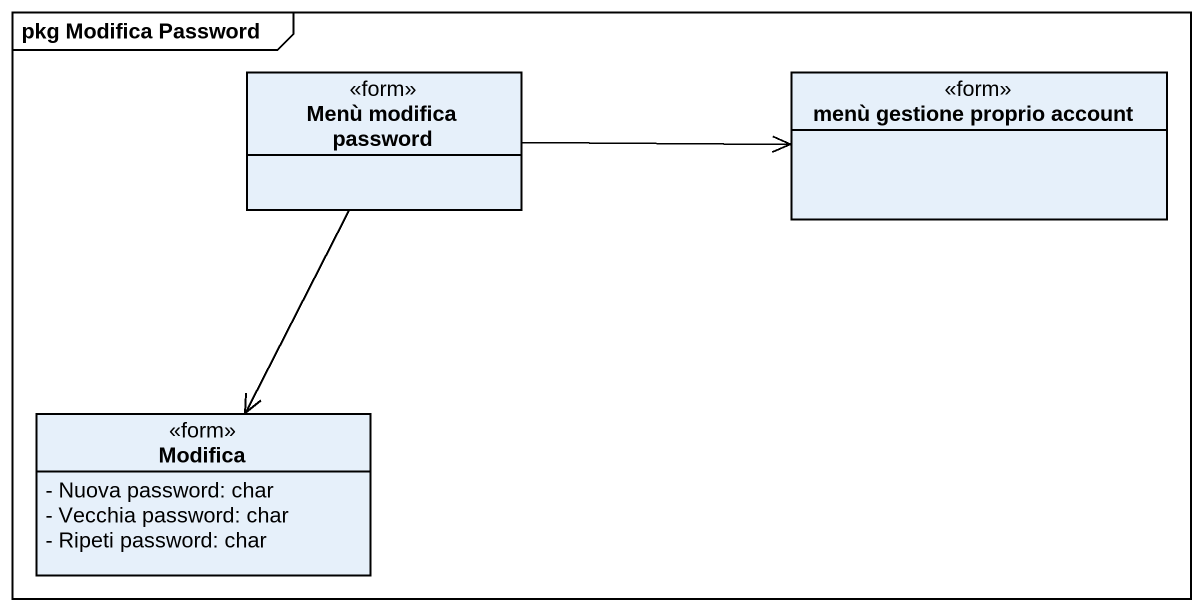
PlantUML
@startuml
mainframe pkg Modifica Password
hide circle
hide empty members
skinparam classAttributeIconSize 0
class "Menù modifica password" as Menù_modifica_password <<form>>
class "menù gestione proprio account" as menù_gestione_proprio <<form>>
class Modifica <<form>> {
  - Nuova password: char
  - Vecchia password: char
  - Ripeti password: char
}
Menù_modifica_password -right-> menù_gestione_proprio
Menù_modifica_password --> Modifica
@enduml
